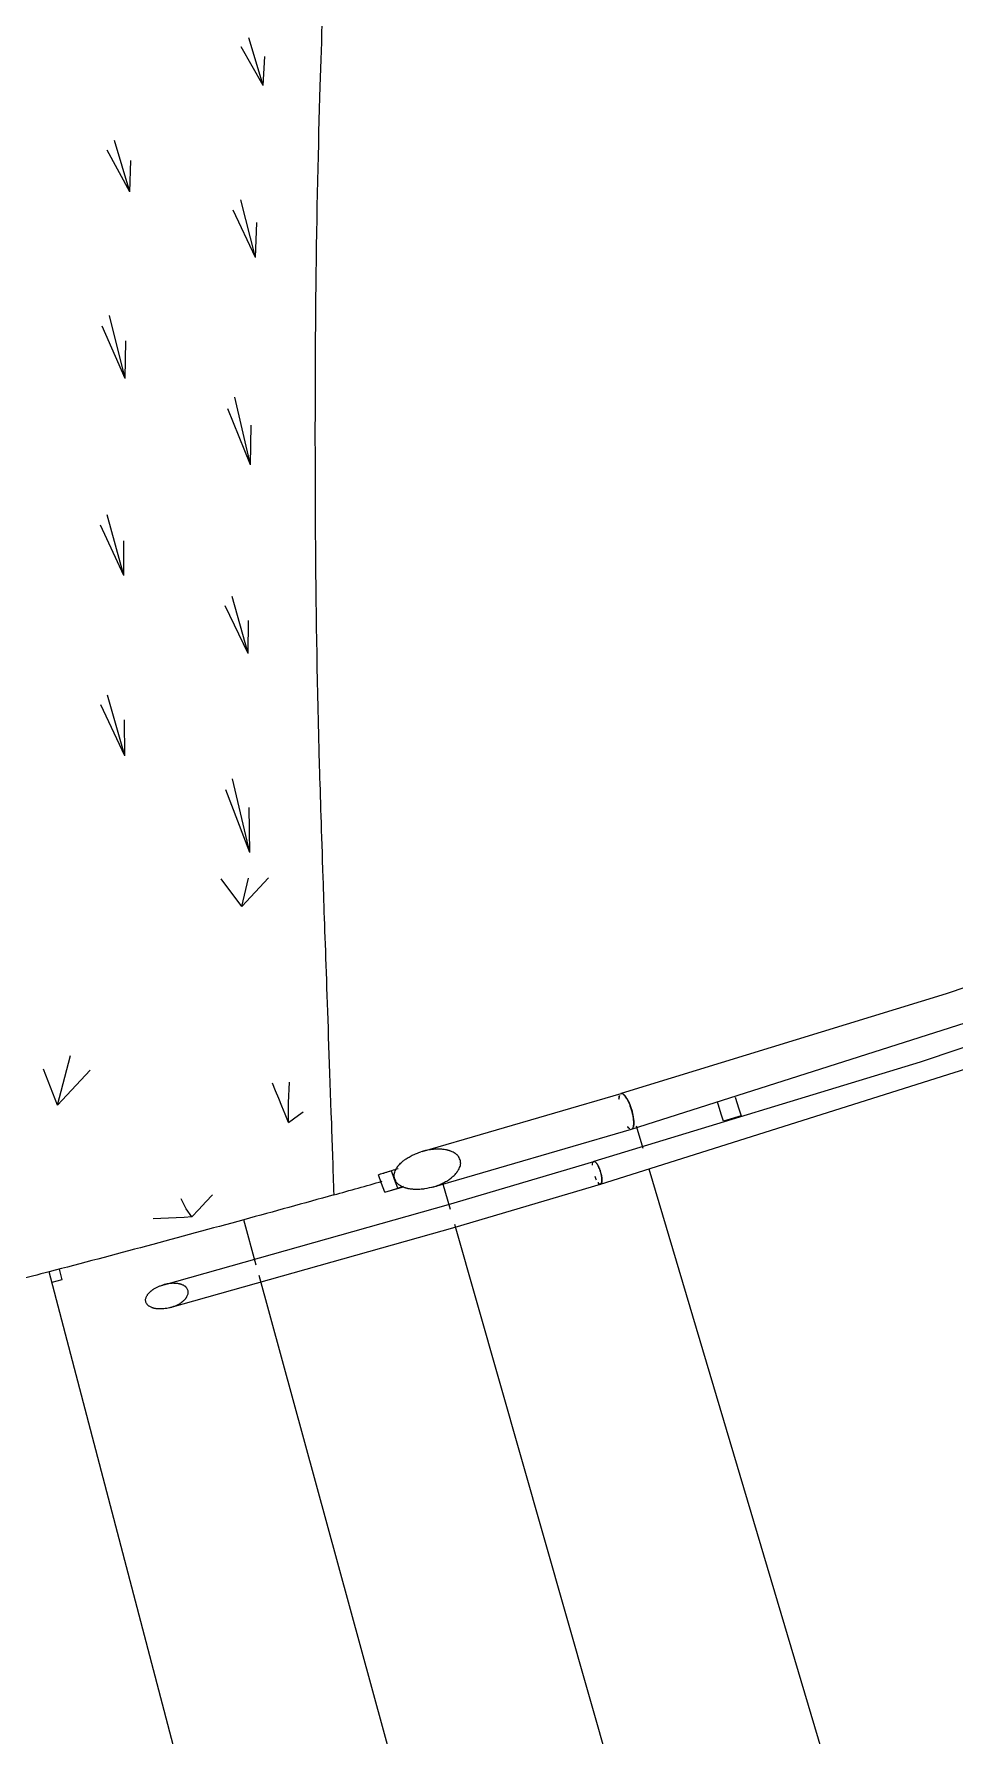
# Model space of a CAD drawing. Header units: millimetres. Extents: x 15878 to 679837, y -72324 to 391440.
# Drawn here: x 213128 to 214371, y 4845 to 7141 of the extents above; entities that cross this region are included whole.
import ezdxf

# ---------------------------------------------------------------- set-up
doc = ezdxf.new("R2010")
doc.units = ezdxf.units.MM
for name, color, linetype, lineweight in [('A-FLOR', 192, 'Continuous', 5), ('A-FLOR-HRAL', 11, 'Continuous', 5), ('A-FLOR-PATT', 8, 'Continuous', 5)]:
    doc.layers.add(name, color=color, linetype=linetype, lineweight=lineweight)

# ---------------------------------------------------------------- blocks, each defined once
blk = doc.blocks.new('Railings 6 - Railings 6-15750741-G_F')
at = {"layer": 'A-FLOR-HRAL'}
for p, q in [((99459.6, 5633.5), (99727.7, 5711.6)), ((99862.8, 5683.7), (99857.6, 5700.4)), ((99881.8, 5706.8), (99886.7, 5691.2)), ((99865.9, 5674.2), (99862.8, 5683.7)), ((99889.7, 5681.7), (99865.9, 5674.2)), ((99886.7, 5691.2), (99889.7, 5681.7)), ((99473.3, 5585.4), (99742, 5663.7)), ((98969.7, 5474.6), (98973.4, 5460.3)), ((98973.4, 5460.3), (98960, 5456.8))]:
    blk.add_line(p, q, dxfattribs=at)
at = {"layer": 'A-FLOR-HRAL', "flags": 128}
for points in [[(101109.6, 6166.1), (100166.2, 5846.1), (99727.7, 5711.6)], [(99742, 5663.6), (100693, 5966.8), (101126.6, 6119.1)], [(101078.2, 6072.5), (100131.1, 5753.9), (99690.9, 5620)], [(99700, 5589.3), (100654.1, 5890.8), (101089.1, 6042.4)], [(99110.9, 5453.7), (99495.1, 5562.1), (99690.9, 5619.9)], [(99418, 5607.5), (99409.2, 5604.8), (99400.4, 5602.1)], [(99426.7, 5584), (99422.3, 5595.8), (99418, 5607.5)], [(99119.3, 5422.8), (99503.7, 5531.3), (99700.1, 5589.3)], [(99409, 5578.6), (99404.7, 5590.3), (99400.4, 5602.1)], [(99409, 5578.6), (99417.9, 5581.3), (99426.7, 5584)]]:
    blk.add_lwpolyline(points, dxfattribs=at)
at = {"layer": 'A-FLOR-HRAL'}
for points, knots in [([(99725.6, 5709.1), (99725.5, 5708.8), (99725.2, 5707.6), (99724.9, 5705.9), (99724.8, 5704.4), (99724.8, 5704.2)], [-0.8888889, -0.8888889, -0.8888889, -0.8888889, -0.8611111, -0.7916667, -0.7777778, -0.7777778, -0.7777778, -0.7777778]), ([(99727.5, 5711.5), (99728.5, 5711.9), (99730.2, 5711.4), (99732.7, 5709), (99734.1, 5707.1), (99735.2, 5705.4), (99736.3, 5703.5), (99737.4, 5701.5), (99738.4, 5699.2), (99739.5, 5696.8), (99740.4, 5694.3), (99741.3, 5691.7), (99742.1, 5689), (99742.8, 5686.5), (99743.3, 5684.2), (99743.8, 5682.1), (99744.1, 5680), (99744.4, 5678), (99744.7, 5676.1), (99744.8, 5674.3), (99744.9, 5672.6), (99744.9, 5670.5), (99744.6, 5668.2), (99744.1, 5666), (99743.3, 5664.5), (99742.6, 5663.9), (99742.2, 5663.7)], [-1, -1, -1, -1, -0.861111, -0.791667, -0.756944, -0.722222, -0.6875, -0.652778, -0.618056, -0.583333, -0.548611, -0.513889, -0.479167, -0.444444, -0.416667, -0.388889, -0.361111, -0.333333, -0.305556, -0.277778, -0.25, -0.222222, -0.166667, -0.111111, -0.055556, 0, 0, 0, 0]), ([(99740.2, 5694.8), (99740, 5695.4), (99739.4, 5696.8), (99738.6, 5698.7), (99737.8, 5700.6), (99736.9, 5702.3), (99736.1, 5703.9), (99734.9, 5705.9), (99733.4, 5708), (99731.8, 5709.9), (99730.1, 5711.2), (99728.7, 5711.7), (99727.9, 5711.7), (99727.5, 5711.5)], [-0.4443451, -0.4443451, -0.4443451, -0.4443451, -0.4166667, -0.3888889, -0.3611111, -0.3333333, -0.3055556, -0.2777778, -0.2222222, -0.1666667, -0.1111111, -0.0555556, 0, 0, 0, 0]), ([(99742.8, 5686.3), (99742.8, 5686.5), (99742.5, 5687.5), (99742, 5689.5), (99741.1, 5692.2), (99740.5, 5693.9), (99740.2, 5694.8)], [-0.5554662, -0.5554662, -0.5554662, -0.5554662, -0.5486111, -0.5138889, -0.4791667, -0.4444444, -0.4444444, -0.4444444, -0.4444444]), ([(99744.4, 5678), (99744.4, 5678.4), (99744.2, 5679.5), (99743.9, 5681.5), (99743.4, 5684), (99743, 5685.6), (99742.8, 5686.3)], [-0.6666404, -0.6666404, -0.6666404, -0.6666404, -0.6527778, -0.6180556, -0.5833333, -0.5555556, -0.5555556, -0.5555556, -0.5555556]), ([(99744.8, 5671), (99744.9, 5671.4), (99744.9, 5672.5), (99744.8, 5674.3), (99744.6, 5676.3), (99744.5, 5677.6), (99744.4, 5678)], [-0.7776642, -0.7776642, -0.7776642, -0.7776642, -0.7569444, -0.7222222, -0.6875, -0.6666667, -0.6666667, -0.6666667, -0.6666667]), ([(99739.5, 5664.1), (99739.3, 5664.3), (99738.3, 5664.9), (99737.2, 5666), (99736.4, 5667.1), (99736.2, 5667.3)], [-0.8888889, -0.8888889, -0.8888889, -0.8888889, -0.8611111, -0.7916667, -0.7777778, -0.7777778, -0.7777778, -0.7777778]), ([(99742.2, 5663.7), (99743.2, 5664.2), (99744.3, 5665.9), (99744.8, 5669.3), (99744.8, 5670.8), (99744.8, 5671)], [-1, -1, -1, -1, -0.8611111, -0.7916667, -0.7777778, -0.7777778, -0.7777778, -0.7777778]), ([(99475.1, 5585.9), (99471.1, 5584.6), (99464.9, 5583.2), (99457.5, 5582.4), (99453.8, 5582.2), (99451.7, 5582.2), (99450.1, 5582.3), (99448.6, 5582.3), (99446.4, 5582.5), (99443.8, 5582.7), (99441.1, 5583.1), (99439.1, 5583.6), (99437.8, 5584), (99436.8, 5584.3), (99435.8, 5584.6), (99434, 5585.3), (99431.5, 5586.3), (99429.1, 5587.6), (99427.5, 5588.8), (99426.6, 5589.7), (99425.9, 5590.4), (99425.3, 5591.2), (99424.2, 5592.7), (99422.9, 5595.1), (99422, 5597.7), (99421.6, 5599.5), (99421.5, 5600.5), (99421.5, 5601.9), (99421.8, 5604.1), (99422.9, 5607.2), (99424.2, 5609.7), (99425.1, 5611.3), (99425.7, 5612.2), (99426.1, 5612.8), (99426.6, 5613.5), (99427.2, 5614.3), (99428.3, 5615.7), (99430.2, 5617.6), (99432.2, 5619.4), (99433.9, 5620.7), (99435.1, 5621.7), (99436.4, 5622.6), (99438.1, 5623.8), (99440.4, 5625.2), (99443.1, 5626.8), (99446.9, 5628.8), (99451.7, 5630.9), (99455.7, 5632.3), (99457.7, 5632.9)], [-1, -1, -1, -1, -0.888889, -0.833333, -0.805556, -0.791667, -0.777778, -0.763889, -0.75, -0.722222, -0.694444, -0.680556, -0.666667, -0.659722, -0.652778, -0.638889, -0.611111, -0.583333, -0.569444, -0.555556, -0.548611, -0.541667, -0.527778, -0.5, -0.472222, -0.458333, -0.451389, -0.444444, -0.416667, -0.388889, -0.361111, -0.347222, -0.340278, -0.333333, -0.326389, -0.319444, -0.305556, -0.277778, -0.25, -0.236111, -0.222222, -0.208333, -0.194444, -0.166667, -0.138889, -0.111111, -0.055556, 0, 0, 0, 0]), ([(99475.1, 5585.9), (99477.2, 5586.5), (99481.2, 5587.9), (99486, 5590.1), (99489.7, 5592), (99492.5, 5593.6), (99495.2, 5595.3), (99497.1, 5596.7), (99498.4, 5597.6), (99499.2, 5598.3), (99500.6, 5599.5), (99502.7, 5601.2), (99504.5, 5603.2), (99505.7, 5604.6), (99506.3, 5605.4), (99506.8, 5606), (99507.2, 5606.7), (99507.8, 5607.6), (99508.7, 5609.2), (99510, 5611.7), (99511.1, 5614.8), (99511.4, 5617), (99511.3, 5618.4), (99511.2, 5619.4), (99510.9, 5621.2), (99510, 5623.7), (99508.6, 5626.2), (99507.6, 5627.7), (99506.9, 5628.5), (99506.3, 5629.2), (99505.4, 5630), (99503.7, 5631.3), (99501.4, 5632.6), (99498.8, 5633.6), (99497, 5634.2), (99496, 5634.6), (99495.3, 5634.8), (99494.5, 5635), (99493.5, 5635.3), (99491.7, 5635.7), (99489.1, 5636.1), (99486.4, 5636.4), (99484.3, 5636.5), (99482.7, 5636.6), (99481.2, 5636.6), (99479, 5636.6), (99475.3, 5636.4), (99468, 5635.6), (99461.8, 5634.2), (99457.7, 5632.9)], [0, 0, 0, 0, 0.055556, 0.111111, 0.138889, 0.166667, 0.194444, 0.222222, 0.229167, 0.236111, 0.25, 0.277778, 0.305556, 0.319444, 0.326389, 0.333333, 0.340278, 0.347222, 0.361111, 0.388889, 0.416667, 0.444444, 0.451389, 0.458333, 0.472222, 0.5, 0.527778, 0.541667, 0.548611, 0.555556, 0.569444, 0.583333, 0.611111, 0.638889, 0.652778, 0.659722, 0.666667, 0.673611, 0.680556, 0.694444, 0.722222, 0.75, 0.763889, 0.777778, 0.791667, 0.805556, 0.833333, 0.888889, 1, 1, 1, 1]), ([(99690.8, 5619.9), (99691.4, 5620.2), (99692.5, 5619.9), (99694.1, 5618.3), (99695, 5617.1), (99695.7, 5616), (99696.4, 5614.8), (99697.1, 5613.5), (99697.8, 5612), (99698.4, 5610.5), (99699, 5608.9), (99699.8, 5606.7), (99700.6, 5604), (99701.2, 5601.1), (99701.7, 5598.5), (99701.9, 5596.1), (99701.9, 5593.3), (99701.5, 5590.6), (99700.7, 5589.6), (99700.2, 5589.3)], [-1, -1, -1, -1, -0.861111, -0.791667, -0.756944, -0.722222, -0.6875, -0.652778, -0.618056, -0.583333, -0.548611, -0.513889, -0.444444, -0.388889, -0.333333, -0.277778, -0.222222, -0.111111, 0, 0, 0, 0]), ([(99700.2, 5589.3), (99700.8, 5589.6), (99701.5, 5590.7), (99701.9, 5593.1), (99701.9, 5594.7), (99701.9, 5596.1), (99701.7, 5597.5), (99701.6, 5599.1), (99701.3, 5600.7), (99700.9, 5602.4), (99700.5, 5604.1), (99699.9, 5606.4), (99699, 5609), (99697.9, 5611.7), (99696.8, 5614), (99695.7, 5616), (99695, 5617.1), (99694.6, 5617.6)], [-1, -1, -1, -1, -0.8611111, -0.7916667, -0.7569444, -0.7222222, -0.6875, -0.6527778, -0.6180556, -0.5833333, -0.5486111, -0.5138889, -0.4444444, -0.3888889, -0.3333333, -0.2777778, -0.2222222, -0.2222222, -0.2222222, -0.2222222]), ([(99700.2, 5589.3), (99699.5, 5589.1), (99698.4, 5589.4), (99697, 5590.8), (99696.5, 5591.5), (99696.4, 5591.6)], [-1, -1, -1, -1, -0.8611111, -0.7916667, -0.7777778, -0.7777778, -0.7777778, -0.7777778]), ([(99120.7, 5423.2), (99118.1, 5422.4), (99114.1, 5421.6), (99109.4, 5421.1), (99107, 5421), (99105.7, 5421), (99104.7, 5421), (99103.6, 5421), (99102.3, 5421.1), (99100.6, 5421.3), (99098.9, 5421.6), (99097.6, 5421.9), (99096.8, 5422.1), (99096.2, 5422.3), (99095.5, 5422.6), (99094.4, 5423), (99092.7, 5423.6), (99091.2, 5424.5), (99090.2, 5425.2), (99089.6, 5425.8), (99089.2, 5426.3), (99088.8, 5426.8), (99088.1, 5427.7), (99087.2, 5429.3), (99086.6, 5430.9), (99086.4, 5432.2), (99086.3, 5433.4), (99086.5, 5435), (99087.2, 5437), (99088, 5438.6), (99088.6, 5439.6), (99089, 5440.2), (99089.2, 5440.6), (99089.5, 5441), (99089.9, 5441.5), (99090.7, 5442.4), (99091.9, 5443.6), (99093.2, 5444.8), (99094.2, 5445.6), (99095, 5446.2), (99095.8, 5446.8), (99097, 5447.6), (99098.4, 5448.5), (99100.2, 5449.5), (99102.6, 5450.7), (99105.7, 5452.1), (99108.2, 5452.9), (99109.6, 5453.3)], [-1, -1, -1, -1, -0.888889, -0.833333, -0.805556, -0.791667, -0.777778, -0.763889, -0.75, -0.722222, -0.694444, -0.680556, -0.666667, -0.659722, -0.652778, -0.638889, -0.611111, -0.583333, -0.569444, -0.555556, -0.548611, -0.541667, -0.527778, -0.5, -0.472222, -0.458333, -0.444444, -0.416667, -0.388889, -0.361111, -0.347222, -0.340278, -0.333333, -0.326389, -0.319444, -0.305556, -0.277778, -0.25, -0.236111, -0.222222, -0.208333, -0.194444, -0.166667, -0.138889, -0.111111, -0.055556, 0, 0, 0, 0]), ([(99120.7, 5423.2), (99122, 5423.6), (99124.6, 5424.5), (99127.7, 5425.8), (99130.1, 5427.1), (99131.9, 5428), (99133.3, 5428.9), (99134.4, 5429.7), (99135.1, 5430.2), (99135.6, 5430.6), (99136.1, 5431), (99137.1, 5431.8), (99138.4, 5432.9), (99139.6, 5434.1), (99140.3, 5435), (99140.7, 5435.6), (99141, 5436), (99141.3, 5436.4), (99141.6, 5437), (99142.3, 5438), (99143.1, 5439.6), (99143.8, 5441.6), (99144, 5443.1), (99143.9, 5444.4), (99143.6, 5445.7), (99143, 5447.3), (99142.1, 5448.8), (99141.5, 5449.8), (99141, 5450.3), (99140.6, 5450.8), (99140, 5451.3), (99139, 5452.1), (99137.5, 5452.9), (99135.8, 5453.6), (99134.7, 5454), (99134, 5454.2), (99133.6, 5454.4), (99133.1, 5454.5), (99132.4, 5454.7), (99131.3, 5455), (99129.6, 5455.2), (99127.9, 5455.4), (99126.6, 5455.5), (99125.6, 5455.5), (99124.5, 5455.6), (99123.2, 5455.6), (99120.8, 5455.5), (99116.1, 5455), (99112.2, 5454.1), (99109.6, 5453.3)], [0, 0, 0, 0, 0.055556, 0.111111, 0.138889, 0.166667, 0.194444, 0.208333, 0.222222, 0.229167, 0.236111, 0.25, 0.277778, 0.305556, 0.319444, 0.326389, 0.333333, 0.340278, 0.347222, 0.361111, 0.388889, 0.416667, 0.444444, 0.458333, 0.472222, 0.5, 0.527778, 0.541667, 0.548611, 0.555556, 0.569444, 0.583333, 0.611111, 0.638889, 0.652778, 0.659722, 0.666667, 0.673611, 0.680556, 0.694444, 0.722222, 0.75, 0.763889, 0.777778, 0.791667, 0.805556, 0.833333, 0.888889, 1, 1, 1, 1])]:
    blk.add_open_spline(points, degree=3, knots=knots, dxfattribs=at)
for points in [[(99724.8, 5704.2), (99724.9, 5705.2), (99725, 5707), (99725.4, 5708.5), (99725.6, 5709.1)], [(99736.2, 5667.3), (99736.8, 5666.6), (99737.9, 5665.3), (99739, 5664.5), (99739.5, 5664.1)], [(99418.1, 5607.1), (99412.2, 5605.4), (99406.3, 5603.8), (99400.4, 5602.1)], [(99427.2, 5610.1), (99424.1, 5609.3), (99421.1, 5608.4), (99418, 5607.5)], [(99689.1, 5615.2), (99689.1, 5616.5), (99689.5, 5618.7), (99690.3, 5619.7), (99690.8, 5619.9)], [(99690.8, 5619.9), (99690.3, 5619.6), (99689.9, 5619.1), (99689.6, 5618.4)], [(99692.5, 5619.6), (99691.9, 5620), (99691.3, 5620.1), (99690.8, 5619.9)], [(99409, 5578.6), (99417.4, 5581), (99425.8, 5583.4), (99434.2, 5585.8)], [(99433.7, 5586), (99431.4, 5585.4), (99429, 5584.7), (99426.7, 5584)], [(99692.1, 5600), (99692.4, 5599.1), (99693.1, 5597.5), (99693.8, 5595.9), (99694.1, 5595.2)], [(99696.4, 5591.6), (99697.1, 5590.6), (99698.5, 5589.3), (99699.7, 5589.1), (99700.2, 5589.3)]]:
    blk.add_open_spline(points, degree=3, dxfattribs=at)
blk = doc.blocks.new('FP_847-G_F')
at = {"layer": 'A-FLOR-PATT'}
for p, q in [((99216.1, 5963.9), (99188.1, 6001.5)), ((99216.1, 5963.9), (99252, 6002.8)), ((99216.1, 5963.9), (99225.1, 6002.2)), ((98831.5, 5913.9), (98830.4, 5959.8)), ((98831.5, 5913.9), (98866.3, 5950.5)), ((98489.3, 5912.6), (98446.7, 5933.6)), ((98489.3, 5912.6), (98472.4, 5940.2)), ((98489.3, 5912.6), (98509, 5931.8)), ((98831.5, 5913.9), (98796.1, 5943.3)), ((98402.2, 5830.7), (98369, 5862.7)), ((98402.2, 5830.7), (98388, 5861.6)), ((98402.2, 5830.7), (98416.2, 5843.5)), ((98663.6, 5739), (98665.3, 5788.1)), ((98663.6, 5739), (98637.8, 5779.4)), ((98663.6, 5739), (98692.8, 5769.2)), ((98967.4, 5695.8), (98948.7, 5744.5)), ((98967.4, 5695.8), (98984.9, 5763.2)), ((98967.4, 5695.8), (99011.7, 5743.4))]:
    blk.add_line(p, q, dxfattribs=at)
blk = doc.blocks.new('FP_848-G_F')
at = {"layer": 'A-FLOR-PATT'}
for p, q in [((99261.7, 5715.3), (99257.5, 5725.5)), ((99279.1, 5698.9), (99280.5, 5727)), ((99265.9, 5705), (99261.7, 5715.3)), ((99270.3, 5694.4), (99265.9, 5705)), ((99279.2, 5672.5), (99279.1, 5698.9)), ((99274.7, 5683.6), (99270.3, 5694.4)), ((99279.2, 5672.5), (99274.7, 5683.6)), ((99279.2, 5672.5), (99285.8, 5677.7)), ((99285.8, 5677.7), (99292.4, 5682.6)), ((99292.4, 5682.6), (99298.7, 5687)), ((99140.9, 5556.2), (99134.4, 5569.5)), ((99158.3, 5555.4), (99167.5, 5565.4)), ((99167.5, 5565.4), (99176.6, 5575.1)), ((99106.9, 5542.9), (99096.6, 5542.6)), ((99117.3, 5543.4), (99106.9, 5542.9)), ((99127.7, 5543.9), (99117.3, 5543.4)), ((99138.3, 5544.4), (99127.7, 5543.9)), ((99148.8, 5545.1), (99138.3, 5544.4)), ((99148.8, 5545.1), (99140.9, 5556.2)), ((99148.8, 5545.1), (99158.3, 5555.4))]:
    blk.add_line(p, q, dxfattribs=at)
blk = doc.blocks.new('FP_850-G_F')
at = {"layer": 'A-FLOR-PATT'}
for p, q in [((99245, 7071.7), (99215.3, 7123.8)), ((99245, 7071.7), (99225.6, 7136)), ((99245, 7071.7), (99247.3, 7110.7)), ((99064.9, 6928.4), (99034.3, 6984.7)), ((99064.9, 6928.4), (99044.4, 6997.4)), ((99064.9, 6928.4), (99066.4, 6970.5)), ((99234.5, 6839.5), (99214.6, 6917.6)), ((99234.5, 6839.5), (99204.5, 6903.8)), ((99234.5, 6839.5), (99236.2, 6886.9)), ((99058.9, 6676.6), (99037.6, 6761.5)), ((99058.9, 6676.6), (99027.9, 6746.9)), ((99058.9, 6676.6), (99059.7, 6727.4)), ((99227.8, 6559.8), (99206.8, 6651.4)), ((99227.8, 6559.8), (99197.1, 6635.7)), ((99227.8, 6559.8), (99228.7, 6613.3)), ((99056.8, 6410.8), (99025.3, 6478.7)), ((99056.8, 6410.8), (99034.6, 6492.7)), ((99056.8, 6410.8), (99056.9, 6457.6)), ((99224.9, 6305.6), (99193.7, 6369.5)), ((99224.9, 6305.6), (99203.1, 6382.3)), ((99224.9, 6305.6), (99225.2, 6349.8)), ((99058.4, 6167.5), (99035.1, 6249.3)), ((99058.4, 6167.5), (99026, 6236.2)), ((99058.4, 6167.5), (99057.7, 6215.7)), ((99227.1, 6036.7), (99203.5, 6136.5)), ((99227.1, 6036.7), (99194.5, 6121.5)), ((99227.1, 6036.7), (99226.1, 6097.5))]:
    blk.add_line(p, q, dxfattribs=at)

msp = doc.modelspace()

# ---------------------------------------------------------------- linework, layer by layer
at = {"layer": 'A-FLOR'}
for p, q in [((213949.9, 5637.5), (213941, 5667.5)), ((214337.4, 4333.6), (213958.2, 5609.7)), ((213690.1, 5555.1), (213679.9, 5590.9)), ((213428.1, 5480.2), (213411.4, 5541.4)), ((214063.3, 4247.5), (213695.9, 5534.9)), ((213509.9, 4092.6), (213148.8, 5471.1)), ((213788, 4165.1), (213431.9, 5466.3))]:
    msp.add_line(p, q, dxfattribs=at)
msp.add_arc((206831.8, 29588.3), 24930.8, 285.59174, 285.74793, dxfattribs=at)
for points, knots in [([(224715.7, 62451.8), (224942.7, 62356.5), (225149, 62268.3), (225443.2, 62137.3), (225619.1, 62059), (225987.4, 61882.2), (226187.2, 61776), (226401.2, 61652.4), (226506.9, 61583.8), (226597.7, 61520.2), (226675, 61464), (226779.2, 61382.7), (226904.9, 61280.9), (227002.6, 61200.4), (227084.4, 61126.6), (227174.2, 61043), (227269.4, 60947.8), (227355.2, 60855.8), (227472.9, 60720.4), (227545.2, 60634.2), (227636, 60513.8), (227700.7, 60417.8), (227783.5, 60295.1), (227860.4, 60167.2), (227919.4, 60064.9), (228014.8, 59883.5), (228103.4, 59701.8), (228176, 59546.3), (228255, 59360.1), (228330.6, 59163.3), (228416.7, 58938.8), (228500, 58696.9), (228587.5, 58437.2), (228640.7, 58273.5), (228702.9, 58063), (228753.9, 57896.2), (228819.3, 57668.3), (228888.5, 57426.9), (228962.6, 57150.7), (229032.8, 56888.6), (229106.3, 56614.6), (229177.7, 56328.3), (229247.9, 56046.6), (229306.2, 55829.3), (229353, 55641.6), (229413, 55389.4), (229477.7, 55118.6), (229529.4, 54911.2), (229600.3, 54615.9), (229686, 54257), (229820.4, 53701.8), (229914.9, 53333.6), (230028.3, 52893.8), (230203.5, 52257.8), (230339.1, 51795), (230465.9, 51366.7), (230641.3, 50807.5), (230806.7, 50285.6), (230987.2, 49746.8), (231227.8, 49105.4), (231482.3, 48426.8), (231701.7, 47806.9), (231849.9, 47364), (231979.4, 46953.3), (232114.6, 46495.9), (232222.1, 46085.7), (232290.1, 45802), (232378.2, 45387.7), (232445.3, 45042.7), (232489, 44661.4), (232514.5, 44297.9), (232519.9, 43989.5), (232515.5, 43905.2), (232513.4, 43787.1), (232501.3, 43614.3), (232478.9, 43415.8), (232437.1, 43151.7), (232399.1, 42972.6), (232352.3, 42785), (232315.1, 42645.9), (232283.5, 42542.7), (232210.4, 42317.7), (232107.1, 42039.4), (232047, 41890.9), (231957.8, 41686.9), (231878.5, 41516.7), (231784.3, 41319.2), (231700.3, 41154.3), (231600.7, 40967), (231494.5, 40775.5), (231339.8, 40507.4), (231151.1, 40193.3), (230990.5, 39936.3), (230810.6, 39663.8), (230634.8, 39412.6), (230471.3, 39179.1), (230284.5, 38927.3), (230090.2, 38673.3), (229831.8, 38349.9), (229582.5, 38048.3), (229327.3, 37754.8), (229199, 37607.2), (229000.6, 37386.7), (228819.3, 37189.3), (228626.9, 36980.3), (228454.2, 36797.9), (228187.3, 36516.9), (227824.7, 36141.4), (227534.9, 35841.3), (227269.2, 35566.1), (227015.7, 35303.5), (226761, 35035), (226487.4, 34748.1), (226128.7, 34358.9), (225774.6, 33965.7), (225482.4, 33633.8), (225096.7, 33190), (224786.5, 32820.3), (224551.4, 32535.6), (224299.9, 32224.9), (224102.3, 31980.8), (223873.1, 31687.5), (223506.1, 31212.9), (223305.2, 30946.3), (223017.4, 30554.7), (222776.7, 30223.4), (222570.6, 29929), (222342, 29606.1), (222226.7, 29435.1), (222099.9, 29250.8), (221926.7, 28993.9), (221723.7, 28684.7), (221594.3, 28485.5), (221432.2, 28233.7), (221270.7, 27979.7), (221171.6, 27821), (221010.4, 27558.2), (220875.3, 27336.8), (220716.1, 27071.9), (220612, 26895.1), (220492, 26692.3), (220384, 26505.2), (220234.6, 26242.2), (220079, 25965.9), (219914.2, 25668.6), (219752.1, 25373.7), (219642.2, 25166.9), (219404.6, 24720), (219186.6, 24295.3), (218988.1, 23900.5), (218766.8, 23454.4), (218364.9, 22608.1), (218122.2, 22077.5), (217856.1, 21479.7), (217598.1, 20871.8), (217360.3, 20305.4), (217163.8, 19819), (216917.9, 19186), (216770.5, 18802.1), (216651.1, 18480.2), (216488.8, 18034.1), (216366.3, 17697.5), (216221.9, 17289.8), (216020.4, 16704.5), (215876.5, 16271.2), (215705.7, 15754.6), (215563.9, 15318), (215418.7, 14854.6), (215285.7, 14432.3), (215005.5, 13504.3), (214735.7, 12597.8), (214476.9, 11695.1), (214200.9, 10710.4), (214061.6, 10207.3), (213973.3, 9877.8), (213887.3, 9532.9), (213807.1, 9185.4), (213743.9, 8899.5), (213708, 8714.5), (213644, 8362.4), (213604.5, 8112.9), (213575.9, 7879.4), (213552.5, 7689.3), (213535.8, 7477.6), (213519.9, 7250.7), (213513.4, 7063), (213507.1, 6807.2), (213507.1, 6429), (213510.6, 6231.6), (213515.8, 6065.2), (213517.9, 6002.9)], [0.373192, 0.373192, 0.373192, 0.373192, 1.281761, 2.191174, 3.245907, 4.15024, 5.11415, 5.769383, 6.298455, 6.661881, 7.031927, 7.457616, 7.91728, 8.35289, 8.745803, 9.147528, 9.566301, 10.047108, 10.503654, 10.98751, 11.401763, 11.854871, 12.306346, 12.76041, 13.276651, 13.850776, 14.483353, 15.112983, 15.752103, 16.46639, 17.239349, 18.081287, 18.848655, 19.576299, 20.195063, 20.884812, 21.609061, 22.455262, 23.338872, 24.258157, 25.187444, 26.137427, 27.023206, 27.79791, 28.538705, 29.337808, 30.15913, 31.028991, 31.997943, 33.357542, 34.800799, 36.337114, 37.970178, 39.714851, 41.451297, 43.107243, 44.834491, 46.694644, 48.66304, 50.825076, 53.084926, 55.106341, 56.806344, 58.308861, 59.764396, 61.06815, 62.31356, 63.479624, 64.746272, 65.948199, 67.103236, 67.931041, 68.48952, 68.900208, 69.436925, 70.136995, 70.847779, 71.551574, 72.120377, 72.607077, 73.141042, 73.842065, 74.600237, 75.343174, 75.966976, 76.654779, 77.301423, 77.974721, 78.648202, 79.457782, 80.435973, 81.506079, 82.5948, 83.618122, 84.621776, 85.611215, 86.61503, 87.759719, 88.989419, 90.294738, 91.36136, 92.324446, 93.155379, 94.083044, 94.961073, 95.969737, 97.238469, 98.688721, 100.13349, 101.406594, 102.628203, 103.86507, 105.281509, 106.87172, 108.511916, 110.216358, 111.870012, 113.443802, 114.811795, 115.995535, 117.182666, 118.588547, 120.016066, 121.56789, 122.911684, 124.283304, 125.55617, 126.606882, 127.509308, 128.317928, 129.305391, 130.307995, 131.299277, 132.215282, 133.076158, 133.946645, 134.771642, 135.729948, 136.57558, 137.395133, 138.113086, 138.93736, 139.850758, 140.899589, 141.985607, 142.981009, 144.157988, 145.488971, 147.047012, 148.596159, 150.647591, 152.853782, 155.230929, 157.305828, 159.414318, 161.380966, 163.368078, 165.133212, 166.70023, 168.043887, 169.329618, 170.712872, 172.2538, 173.902222, 175.672594, 177.26814, 178.895534, 180.412055, 182.48644, 185.063711, 188.183589, 191.361597, 194.076514, 196.137825, 197.469893, 198.621115, 199.719465, 200.635287, 201.5525, 202.425798, 203.35021, 204.092789, 204.791436, 205.481583, 206.167635, 206.901169, 207.799502, 208.76075, 209.732939, 210.107174, 210.107174, 210.107174, 210.107174]), ([(230857.2, 44459.6), (230864.3, 44392.6), (230875.1, 44268.4), (230887.9, 43979.2), (230887.9, 43830.4), (230877.6, 43535.4), (230849.8, 43239.2), (230817.9, 43020.6), (230754.8, 42723.9), (230686, 42483.8), (230601, 42237), (230504.5, 41998.2), (230405.6, 41786), (230279.5, 41544.8), (230140.3, 41299.7), (229992.3, 41063), (229759.9, 40718.4), (229480.6, 40340.2), (229084.9, 39846.9), (228863.3, 39588.2), (228482.9, 39165.8), (228174.1, 38840.2), (228059.7, 38717.5), (227872.1, 38523.2), (227692.9, 38344.1), (227509.6, 38155.6), (227309, 37955.1), (227198.9, 37844.9), (227070, 37716), (226963.1, 37605.3), (226808.6, 37445.4), (226655.9, 37292.6), (226514.9, 37144.4), (225975.8, 36578.5), (225698, 36280.6), (225442.5, 36001.3), (225247.7, 35781.4), (224953.5, 35454.7), (224626.7, 35078.8), (224296, 34693.2), (224012.2, 34355), (223729.2, 34012.1), (223498.7, 33730.6), (223244.7, 33409.5), (223045, 33153.9), (222856.3, 32912.3), (222692.7, 32698.6), (222522.4, 32472.5), (222188.4, 32022.5), (221797.2, 31479.4), (221442.9, 30969), (221192.8, 30605.1), (220754.7, 29943), (220396.1, 29383.7), (220098.2, 28906.9), (219771.4, 28367.3), (219323.3, 27604.6), (219061.3, 27141.6), (218857.8, 26774.5), (218542.6, 26197.1), (218147.2, 25445.5), (217927, 25013.5), (217743.5, 24645.2), (217588.1, 24326.6), (217414.1, 23969.9), (217132.5, 23371.6), (216919.1, 22914.1), (216686.1, 22399.9), (216316.7, 21561.7), (216041.1, 20926.3), (215655.3, 20001.2), (215214.2, 18909.6), (214981.5, 18333.6), (214653.6, 17502.8), (214258.8, 16462.9), (213879, 15411.2), (213520.5, 14331.8), (213304.6, 13625.9), (213109, 12929.2), (212931.3, 12203.9), (212829.3, 11748.6), (212780, 11516.4), (212712.3, 11168), (212644.7, 10763), (212573.9, 10298.8), (212537.1, 10028.4), (212494.7, 9653.3), (212469.9, 9416.7), (212443, 9073.3), (212419.1, 8673), (212408, 8414.6), (212400.7, 8135.1), (212396.1, 7790), (212404.4, 7312.7), (212420.8, 7001.3), (212434.1, 6747), (212451.7, 6496.9), (212466.3, 6280.2), (212476.5, 6153.9), (212478.3, 6131.6)], [67.069627, 67.069627, 67.069627, 67.069627, 67.765656, 68.47755, 69.302146, 70.112707, 71.002093, 71.900449, 72.746611, 73.636515, 74.476369, 75.299196, 76.134263, 76.995891, 77.90667, 78.974339, 80.247775, 81.907431, 83.485003, 85.170113, 86.654376, 87.949782, 88.918914, 89.674534, 90.53408, 91.408558, 92.176281, 92.855941, 93.393749, 94.00433, 94.651734, 95.354553, 96.668699, 98.191958, 99.905439, 101.085682, 102.301242, 103.647442, 105.227821, 106.810257, 108.334269, 109.700646, 111.031936, 112.231813, 113.36909, 114.352991, 115.291641, 116.507948, 118.161685, 120.185183, 122.078661, 124.10849, 126.185325, 128.394134, 130.424521, 132.695796, 134.933933, 136.94137, 138.700811, 140.807132, 142.984697, 144.892987, 146.260347, 147.531495, 149.075684, 150.78428, 152.676122, 154.846364, 157.221843, 160.075962, 163.215885, 166.277709, 169.220217, 172.091664, 175.506345, 179.187998, 182.460559, 185.301935, 187.716213, 189.833662, 191.419536, 192.577118, 193.673401, 195.023537, 196.283934, 197.508265, 198.479323, 199.528594, 200.603577, 201.701214, 202.727934, 203.693601, 204.898228, 206.138611, 207.278563, 208.176292, 209.038122, 210.051319, 210.262007, 210.262007, 210.262007, 210.262007]), ([(212489.2, 5982.3), (212483.5, 6057.4), (212468.5, 6254.8), (212451.9, 6493), (212434, 6748), (212420.8, 7001), (212404.4, 7312.8), (212396.1, 7790), (212400.7, 8135.1), (212408, 8414.6), (212419.1, 8673), (212443, 9073.3), (212469.9, 9416.7), (212494.7, 9653.3), (212537.1, 10028.4), (212573.9, 10298.8), (212644.7, 10763), (212712.3, 11168), (212780, 11516.4), (212829.3, 11748.6), (212931.3, 12203.9), (213109, 12929.2), (213304.6, 13625.9), (213520.5, 14331.8), (213879, 15411.2), (214258.8, 16462.9), (214653.6, 17502.8), (214981.5, 18333.6), (215214.2, 18909.6), (215655.3, 20001.2), (216041.1, 20926.3), (216316.7, 21561.7), (216686.1, 22399.9), (216919.1, 22914.1), (217132.5, 23371.6), (217414.1, 23969.9), (217588.1, 24326.6), (217743.5, 24645.2), (217927, 25013.5), (218147.2, 25445.5), (218542.6, 26197.1), (218857.8, 26774.5), (219061.3, 27141.6), (219323.3, 27604.6), (219771.4, 28367.3), (220098.2, 28906.9), (220396.1, 29383.7), (220754.7, 29943), (221192.8, 30605.1), (221442.9, 30969), (221797.2, 31479.4), (222188.4, 32022.5), (222522.4, 32472.5), (222692.7, 32698.6), (222856.3, 32912.3), (223045, 33153.9), (223244.7, 33409.5), (223498.7, 33730.6), (223729.2, 34012.1), (224012.2, 34355), (224296, 34693.2), (224626.7, 35078.8), (224953.5, 35454.7), (225247.7, 35781.4), (225442.5, 36001.3), (225698, 36280.6), (225975.8, 36578.5), (226514.9, 37144.4), (226655.9, 37292.6), (226808.6, 37445.4), (226963.1, 37605.3), (227070, 37716), (227198.9, 37844.9), (227309, 37955.1), (227509.6, 38155.6), (227692.9, 38344.1), (227872.1, 38523.2), (228059.7, 38717.5), (228174.1, 38840.2), (228482.9, 39165.8), (228863.3, 39588.2), (229084.9, 39846.9), (229480.6, 40340.2), (229759.9, 40718.4), (229992.3, 41063), (230140.3, 41299.7), (230279.5, 41544.8), (230405.6, 41786), (230504.5, 41998.2), (230601, 42237), (230686, 42483.8), (230754.8, 42723.9), (230817.9, 43020.6), (230849.8, 43239.2), (230877.6, 43535.4), (230887.9, 43830.4), (230887.9, 43979.2), (230875.1, 44268.4), (230864.3, 44392.6), (230857.2, 44459.6)], [-210.644533, -210.644533, -210.644533, -210.644533, -210.051319, -209.038122, -208.176292, -207.278563, -206.138611, -204.898228, -203.693601, -202.727934, -201.701214, -200.603577, -199.528594, -198.479323, -197.508265, -196.283934, -195.023537, -193.673401, -192.577118, -191.419536, -189.833662, -187.716213, -185.301935, -182.460559, -179.187998, -175.506345, -172.091664, -169.220217, -166.277709, -163.215885, -160.075962, -157.221843, -154.846364, -152.676122, -150.78428, -149.075684, -147.531495, -146.260347, -144.892987, -142.984697, -140.807132, -138.700811, -136.94137, -134.933933, -132.695796, -130.424521, -128.394134, -126.185325, -124.10849, -122.078661, -120.185183, -118.161685, -116.507948, -115.291641, -114.352991, -113.36909, -112.231813, -111.031936, -109.700646, -108.334269, -106.810257, -105.227821, -103.647442, -102.301242, -101.085682, -99.905439, -98.191958, -96.668699, -95.354553, -94.651734, -94.00433, -93.393749, -92.855941, -92.176281, -91.408558, -90.53408, -89.674534, -88.918914, -87.949782, -86.654376, -85.170113, -83.485003, -81.907431, -80.247775, -78.974339, -77.90667, -76.995891, -76.134263, -75.299196, -74.476369, -73.636515, -72.746611, -71.900449, -71.002093, -70.112707, -69.302146, -68.47755, -67.765656, -67.069627, -67.069627, -67.069627, -67.069627])]:
    msp.add_open_spline(points, degree=3, knots=knots, dxfattribs=at)
for points in [[(213517.9, 6002.9), (213520.5, 5925.2), (213524.1, 5822.6), (213529.4, 5671.5)], [(213529.4, 5671.5), (213530.4, 5641.3), (213531.5, 5609.2), (213532.7, 5574.9)], [(213532.7, 5574.9), (213492.3, 5563.6), (213451.9, 5552.4), (213411.4, 5541.4)], [(213411.4, 5541.4), (213324, 5517.5), (213236.5, 5494), (213148.8, 5471.1)], [(213148.8, 5471.1), (213133.9, 5467.2), (213119, 5463.3), (213104.1, 5459.4)]]:
    msp.add_open_spline(points, degree=3, dxfattribs=at)

# ---------------------------------------------------------------- block references
for name in ['FP_850-G_F', 'FP_847-G_F', 'FP_848-G_F']:
    msp.add_blockref(name, (114192.5, 0), dxfattribs=at)
at = {"layer": 'A-FLOR-HRAL'}
msp.add_blockref('Railings 6 - Railings 6-15750741-G_F', (114192.5, 0), dxfattribs=at)

doc.saveas('drawing.dxf')
